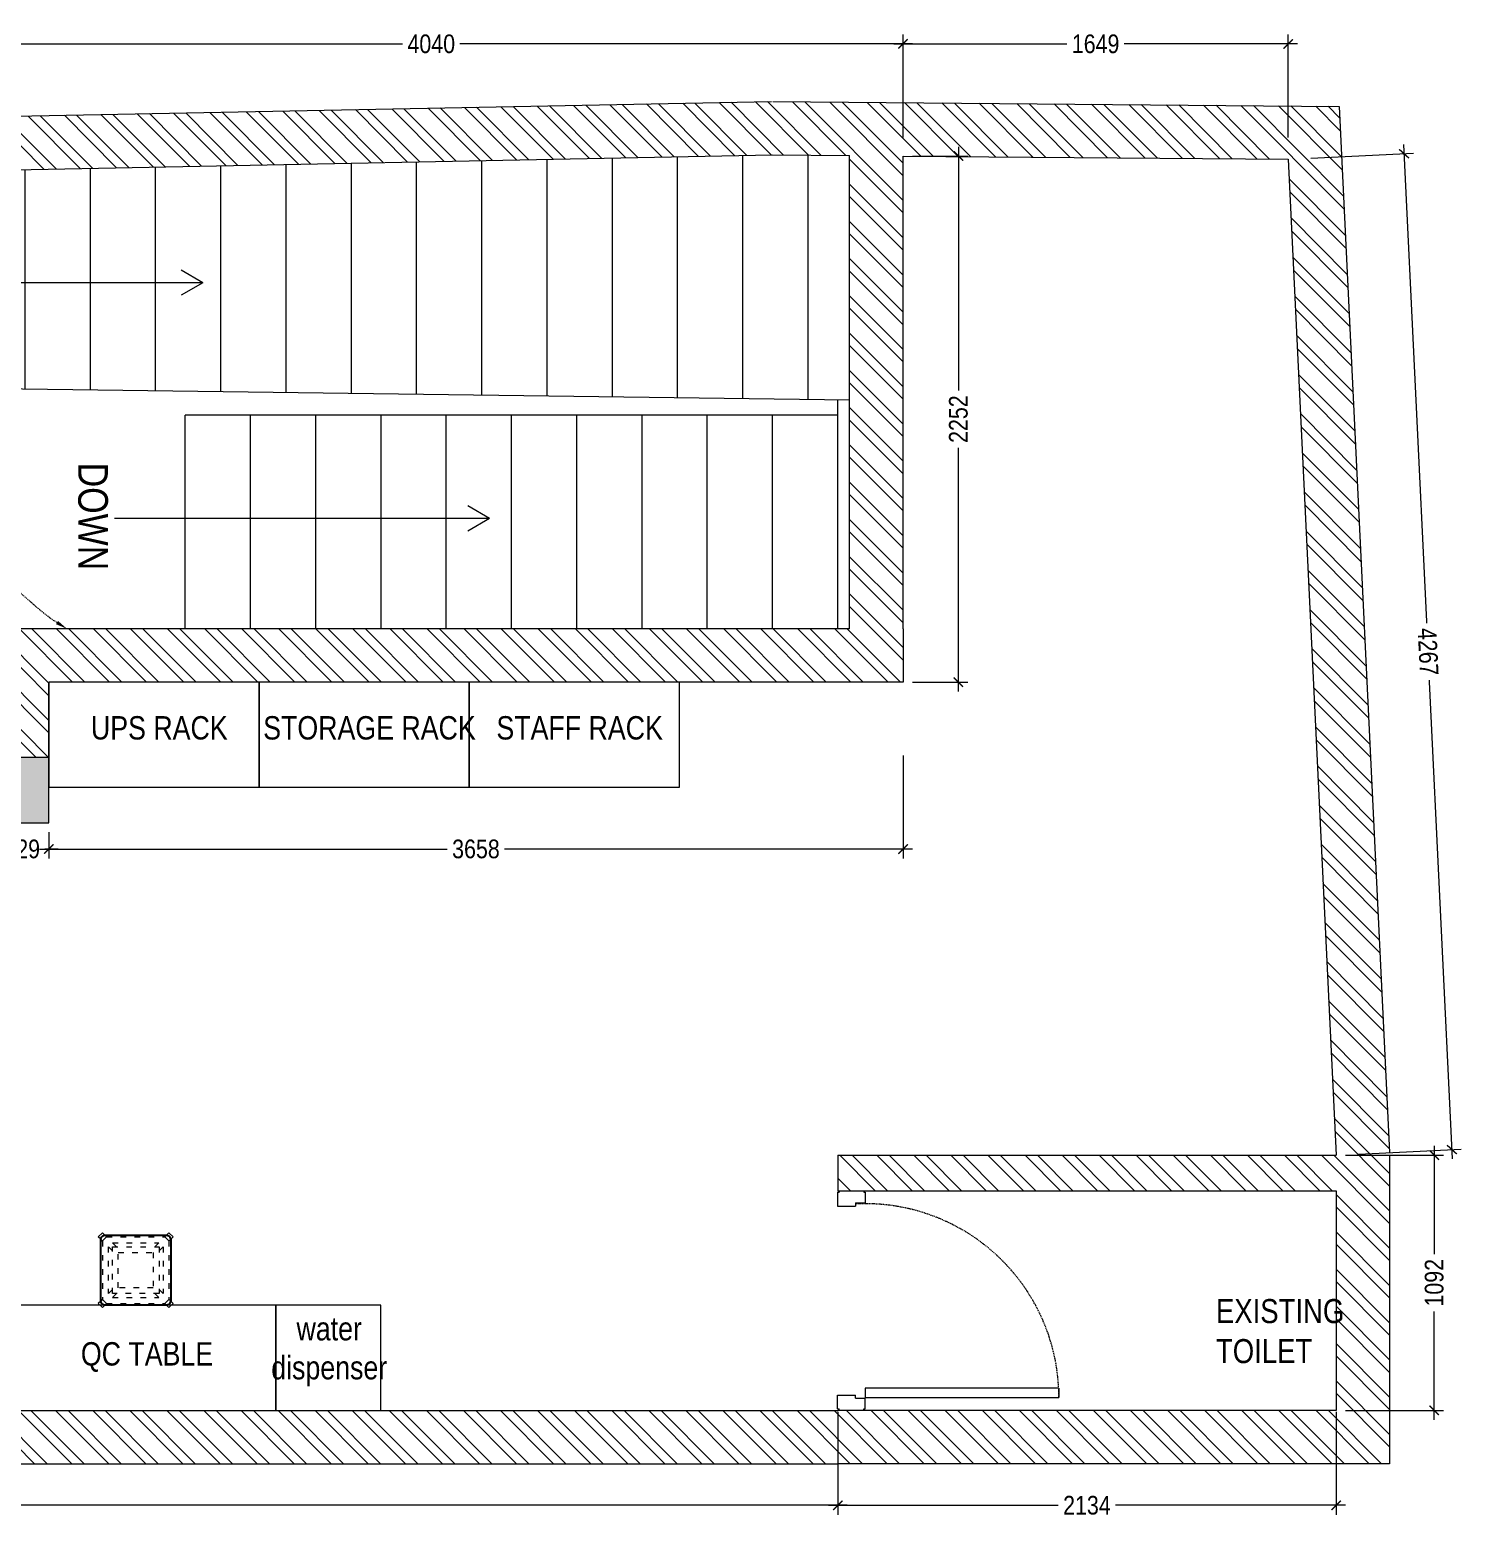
# Model space of a CAD drawing. Extents: x 8885 to 22004, y -1013833 to -999816.
# Drawn here: x 15700 to 21830, y -1006378 to -1000003 of the extents above; entities that cross this region are included whole.
import ezdxf
from ezdxf import colors
from ezdxf.entities.mleader import LeaderData, LeaderLine
from ezdxf.lldxf.tags import DXFTag
from ezdxf.math import Vec2, Vec3

# ---------------------------------------------------------------- set-up
doc = ezdxf.new("R2010")
doc.units = 0
doc.header["$LTSCALE"] = 40
doc.header["$MEASUREMENT"] = 0
doc.header["$PDMODE"] = 3
for name, pattern in [('a_p6_plan_L18$0$HIDDEN', [0.375, 0.25, -0.125]), ('ACAD_ISO03W100', [30, 12, -18]), ('HIDDEN2', [0.1875, 0.125, -0.0625])]:
    doc.linetypes.add(name, pattern=pattern)
for name, color, linetype, lineweight in [('A-WALL-MASY', 1, 'Continuous', 9), ('Column', 243, 'Continuous', 9), ('Column hatch', 8, 'Continuous', 9), ('dimensions', 149, 'Continuous', 5), ('door', 36, 'Continuous', 15), ('Floor-Unit', 1, 'Continuous', 13), ('Glass-FrontGlazing', 150, 'Continuous', 20), ('LENS_TEXT', 31, 'HIDDEN2', 5), ('LN-ELEVATION-1', 81, 'Continuous', 25), ('LN-ELEVATION-3', 125, 'a_p6_plan_L18$0$HIDDEN', 18), ('LN-ELEVATION-5', 167, 'Continuous', 5), ('Steps', 4, 'Continuous', 9), ('wall hatch', 22, 'Continuous', 9)]:
    doc.layers.add(name, color=color, linetype=linetype, lineweight=lineweight)
doc.styles.get("Standard").update_dxf_attribs({"font": 'ARIALN.TTF'})
tags = doc.linetypes.add('DASHED2', pattern=[0.375, 0.25, -0.125]).pattern_tags.tags
tags[6:7] = [DXFTag(74, 4), DXFTag(75, 0), DXFTag(340, '0'), DXFTag(46, 1.0), DXFTag(50, 0.0), DXFTag(44, 0.0), DXFTag(45, 0.0)]
tags[4:5] = [DXFTag(74, 4), DXFTag(75, 0), DXFTag(340, '0'), DXFTag(46, 1.0), DXFTag(50, 0.0), DXFTag(44, 0.0), DXFTag(45, 0.0)]
doc.dimstyles.new('Working', dxfattribs={"dimscale": 0.8, "dimtxt": 100, "dimasz": 50, "dimexe": 50, "dimexo": 50, "dimgap": 0, "dimtad": 0, "dimdec": 0, "dimzin": 0, "dimdsep": 46, "dimtxsty": 'Standard', "dimblk": 'ARCHTICK', "dimcen": 0, "dimdle": 50, "dimclrd": 250, "dimclre": 8, "dimclrt": 7, "dimadec": 0, "dimazin": 0, "dimtfac": 1, "dimtdec": 0, "dimtofl": 0, "dimtmove": 1, "dimatfit": 3, "dimfxl": 3, "dimtolj": 1, "dimlwd": 5, "dimlwe": 0, "dimarcsym": 0})

# ---------------------------------------------------------------- blocks, each defined once
blk = doc.blocks.new('*U32')
at = {"layer": 'door'}
for p, q in [((547502.7, 1778585.8), (547502.7, 1779414.7)), ((547541.9, 1779414.7), (547502.7, 1779414.7)), ((547541.9, 1779414.7), (547541.9, 1778585.8)), ((547447.3, 1778579.3), (547453.8, 1778579.3)), ((547447.3, 1778473.4), (547447.3, 1778579.3)), ((547453.8, 1778585.8), (547499.5, 1778585.8)), ((547453.8, 1778579.3), (547453.8, 1778585.8)), ((547499.5, 1778543.4), (547499.5, 1778585.8)), ((547541.9, 1778585.8), (547502.7, 1778585.8)), ((548380.6, 1778585.8), (548334.9, 1778585.8)), ((548334.9, 1778543.4), (548334.9, 1778585.8)), ((548380.6, 1778579.3), (548380.6, 1778585.8)), ((548387.1, 1778579.3), (548380.6, 1778579.3)), ((548387.1, 1778473.4), (548387.1, 1778579.3)), ((547499.5, 1778543.4), (547512.5, 1778543.4)), ((547512.5, 1778466.9), (547512.5, 1778543.4)), ((548321.8, 1778466.9), (548321.8, 1778543.4)), ((548334.9, 1778543.4), (548321.8, 1778543.4)), ((547447.3, 1778473.4), (547453.8, 1778473.4)), ((547453.8, 1778466.9), (547453.8, 1778473.4)), ((547453.8, 1778466.9), (547512.5, 1778466.9)), ((548380.6, 1778466.9), (548321.8, 1778466.9)), ((548380.6, 1778466.9), (548380.6, 1778473.4)), ((548387.1, 1778473.4), (548380.6, 1778473.4))]:
    blk.add_line(p, q, dxfattribs=at)
at = {"layer": 'door', "color": 7, "linetype": 'HIDDEN2', "extrusion": (0, 0, -1)}
blk.add_ellipse((547502.7, 1778585.8), major_axis=(828.9, 0), ratio=1, start_param=-1.570791, end_param=0.051209, dxfattribs=at)
blk = doc.blocks.new('serzfqe')
at = {"layer": 'Column hatch'}
h = blk.add_hatch(color=256, dxfattribs=at)
h.dxf.hatch_style = 1
h.paths.add_polyline_path([(-11722.8, -3066.7), (-11443.4, -3066.7), (-11443.4, -2787.3), (-11722.8, -2787.3)])
h = blk.add_hatch(color=256, dxfattribs=at)
h.dxf.hatch_style = 1
h.paths.add_polyline_path([(-8446.2, -3066.7), (-8446.2, -2787.3), (-8725.6, -2787.3), (-8725.6, -3066.7)])
h = blk.add_hatch(color=256, dxfattribs=at)
h.dxf.hatch_style = 1
h.paths.add_polyline_path([(-5753.7, -3066.7), (-5525.1, -3066.7), (-5525.1, -2787.3), (-5753.7, -2787.3)])
at = {"layer": 'wall hatch'}
h = blk.add_hatch(dxfattribs=at)
h.set_pattern_fill('ANSI32', color=256, scale=300, angle=269.87)
h.set_pattern_definition([(314.87, (-22696854.11, 1634113.5), (79.7298001, 79.36881616), []), (314.87, (-22696854.24, 1634060.46), (79.7298001, 79.36881616), [])])
h.paths.add_polyline_path([(215.4, -5810), (215.4, -4483.7), (0, 0), (-2427.5, 20.6), (-5776.3, -44.5), (-11713, 209.8), (-11722.8, -18.6), (-5778.9, -273.2), (-2426.3, -208), (-2096, -210.8), (-2096, -2236), (-5753.7, -2236), (-5753.7, -2787.3), (-5525.1, -2787.3), (-5525.1, -2464.6), (-1867.4, -2464.6), (-1867.4, -2236), (-1867.4, -212.8), (-218, -226.8), (-13.2, -4489.1), (-2146.8, -4489.1), (-2146.8, -4641.5), (-13.2, -4641.5), (-13.2, -5581.4), (-2146.8, -5581.4), (-11494.2, -5581.4), (-11722.8, -5581.4), (-11722.8, -5810), (-11494.2, -5810), (-2146.8, -5810)])
at = {"layer": 'A-WALL-MASY'}
for p, q in [((-11713, 209.8), (-11722.8, -18.6)), ((-11713, 209.8), (-5769.2, -44.8)), ((-5783.4, -44.6), (-2430.7, 20.5)), ((-2424.3, 20.6), (0, 0)), ((0, 0), (215.2, -4478.2)), ((-11722.8, -18.6), (-11722.8, -5581.4)), ((-11722.8, -18.6), (-5778.9, -273.2)), ((-5778.9, -273.2), (-2426.3, -208)), ((-2426.3, -208), (-2096, -210.8)), ((-2096, -2236), (-2096, -210.8)), ((-1867.4, -212.8), (-218, -226.8)), ((-1867.4, -2236), (-1867.4, -212.8)), ((-218, -226.8), (-13.2, -4489.1)), ((-1867.4, -2236), (-1867.4, -1321.6)), ((-2096, -2236), (-5753.7, -2236)), ((-5753.7, -3066.7), (-5753.7, -2236)), ((-1867.4, -2236), (-1867.4, -2464.6)), ((-1867.4, -2464.6), (-5525.1, -2464.6)), ((-5525.1, -2787.3), (-5525.1, -2464.6)), ((-2146.8, -4489.1), (-13.2, -4489.1)), ((-2146.8, -4489.1), (-2146.8, -4641.5)), ((215.4, -4489.1), (215.4, -5810)), ((-2146.8, -4641.5), (-13.2, -4641.5)), ((-13.2, -4641.5), (-13.2, -5581.4)), ((-11722.8, -5581.4), (-11494.2, -5581.4)), ((-11722.8, -5581.4), (-11722.8, -5810)), ((-11494.2, -5581.4), (-2146.8, -5581.4)), ((-13.2, -5581.4), (-2146.8, -5581.4)), ((-11722.8, -5810), (-11494.2, -5810)), ((-11494.2, -5810), (-2146.8, -5810)), ((215.4, -5810), (-2146.8, -5810))]:
    blk.add_line(p, q, dxfattribs=at)
at = {"layer": 'Column'}
for p, q in [((-11443.4, -2787.3), (-11722.8, -2787.3)), ((-11443.4, -3066.7), (-11443.4, -2787.3)), ((-8446.2, -2787.3), (-8725.6, -2787.3)), ((-8725.6, -2787.3), (-8725.6, -3066.7)), ((-8446.2, -3066.7), (-8446.2, -2787.3)), ((-5525.1, -2787.3), (-5753.7, -2787.3)), ((-5525.1, -3066.7), (-5525.1, -2787.3)), ((-11722.8, -3066.7), (-11443.4, -3066.7)), ((-8725.6, -3066.7), (-8446.2, -3066.7)), ((-5753.7, -3066.7), (-5525.1, -3066.7))]:
    blk.add_line(p, q, dxfattribs=at)
at = {"layer": 'Glass-FrontGlazing'}
for p, q in [((-11694.7, -19.8), (-11694.7, -2787.3)), ((-11684.7, -20.3), (-11684.7, -2787.3)), ((-11529.6, -3066.7), (-11529.6, -5581.4)), ((-11519.6, -3066.7), (-11519.6, -5581.4))]:
    blk.add_line(p, q, dxfattribs=at)
at = {"layer": 'Steps', "ltscale": 500}
for p, q in [((-4790, -254), (-4790, -1221.5)), ((-4510.6, -248.5), (-4510.6, -1225.3)), ((-4231.2, -243.1), (-4231.2, -1229.1)), ((-3951.8, -237.7), (-3951.8, -1232.9)), ((-3672.4, -232.3), (-3672.4, -1236.7)), ((-3393, -226.8), (-3393, -1240.5)), ((-3113.6, -221.4), (-3113.6, -1244.3)), ((-2834.2, -216), (-2834.2, -1248.1)), ((-2554.8, -210.5), (-2554.8, -1252)), ((-2275.4, -210.5), (-2275.4, -1252)), ((-5907.6, -270.3), (-5907.6, -1210.1)), ((-5628.2, -270.3), (-5628.2, -1210.1)), ((-5348.8, -264.8), (-5348.8, -1213.9)), ((-5069.4, -259.4), (-5069.4, -1217.7)), ((-4865.9, -755.1), (-6182.1, -755.1)), ((-4865.9, -755.1), (-4958.8, -701.5)), ((-4865.9, -755.1), (-4958.8, -808.7)), ((-2096, -1258.2), (-5907.6, -1206.3)), ((-2146.8, -2236), (-2146.8, -1257.5)), ((-2146.8, -1321.6), (-4940.9, -1321.6)), ((-4940.9, -2236), (-4940.9, -1321.6)), ((-4661.5, -2236), (-4661.5, -1321.6)), ((-4382.1, -2236), (-4382.1, -1321.6)), ((-4102.7, -2236), (-4102.7, -1321.6)), ((-3823.3, -2236), (-3823.3, -1321.6)), ((-3543.8, -2236), (-3543.8, -1321.6)), ((-3264.4, -2236), (-3264.4, -1321.6)), ((-2985, -2236), (-2985, -1321.6)), ((-2705.6, -2236), (-2705.6, -1321.6)), ((-2426.2, -2236), (-2426.2, -1321.6)), ((-3637.6, -1764.3), (-3730.5, -1710.6)), ((-3637.6, -1764.3), (-5244.3, -1764.3)), ((-3637.6, -1764.3), (-3730.5, -1817.9))]:
    blk.add_line(p, q, dxfattribs=at)
at = {"layer": 'door', "xscale": -1, "rotation": 270.0000000071719}
blk.add_blockref('*U32', (-1780614.8, -553028.6), dxfattribs=at)
at = {"insert": (-527.3, -5105.1), "char_height": 102.766, "width": 458.696, "attachment_point": 1}
blk.add_mtext('EXISTING TOILET', dxfattribs=at)
at = {"layer": 'Steps', "ltscale": 500, "char_height": 127, "attachment_point": 1, "rotation": 270}
for s, insert in [('UP', (-6210, -654.5)), ('DOWN', (-5272.3, -1525.1))]:
    blk.add_mtext_dynamic_manual_height_columns(s, width=842.174, gutter_width=25.4, heights=[0], dxfattribs=dict(at, insert=insert))
blk = doc.blocks.new('DFGHTHRTWE')
at = {"layer": 'LN-ELEVATION-1', "ltscale": 0.5}
blk.add_lwpolyline([(130, -225), (-130, -225, -0.414214), (-150, -205), (-150, 55, -0.414214), (-130, 75), (130, 75, -0.414214), (150, 55), (150, -205, -0.414214)], format="xyb", close=True, dxfattribs=at)
at = {"layer": 'LN-ELEVATION-3', "linetype": 'ACAD_ISO03W100', "ltscale": 0.05}
for p, q in [((-82.3, 25), (-124.7, 67.4)), ((124.7, 67.4), (-124.7, 67.4)), ((82.3, 25), (124.7, 67.4)), ((-100, 7.3), (-142.4, 49.7)), ((-142.4, -199.7), (-142.4, 49.7)), ((-117.4, -174.7), (-117.4, 24.7)), ((99.7, 42.4), (-99.7, 42.4)), ((100, 7.3), (142.4, 49.7)), ((117.4, -174.7), (117.4, 24.7)), ((142.4, -199.7), (142.4, 49.7)), ((-100, -157.3), (-142.4, -199.7)), ((-82.3, -175), (-124.7, -217.4)), ((82.3, -175), (124.7, -217.4)), ((100, -157.3), (142.4, -199.7)), ((124.7, -217.4), (-124.7, -217.4)), ((99.7, -192.4), (-99.7, -192.4))]:
    blk.add_line(p, q, dxfattribs=at)
for points in [[(-132.2, 74.9), (-124.7, 67.4), (-142.4, 49.7), (-149.9, 57.2)], [(132.2, 74.9), (124.7, 67.4), (142.4, 49.7), (149.9, 57.2)], [(-132.2, -224.9), (-124.7, -217.4), (-142.4, -199.7), (-149.9, -207.2)], [(132.2, -224.9), (124.7, -217.4), (142.4, -199.7), (149.9, -207.2)]]:
    blk.add_lwpolyline(points, dxfattribs=at)
for points in [[(100, -175), (-100, -175), (-100, 25), (100, 25)], [(75, -150), (-75, -150), (-75, 0), (75, 0)]]:
    blk.add_lwpolyline(points, close=True, dxfattribs=at)
at = {"layer": 'LN-ELEVATION-5', "ltscale": 0.5}
for points in [[(-149.9, 57.2), (-160.1, 67.4), (-142.4, 85.1), (-132.2, 74.9)], [(149.9, 57.2), (160.1, 67.4), (142.4, 85.1), (132.2, 74.9)], [(-149.9, -207.2), (-160.1, -217.4), (-142.4, -235.1), (-132.2, -224.9)], [(149.9, -207.2), (160.1, -217.4), (142.4, -235.1), (132.2, -224.9)]]:
    blk.add_lwpolyline(points, dxfattribs=at)
blk = doc.blocks.new('_ArchTick')
at = {"const_width": 0.15}
blk.add_lwpolyline([(-0.5, -0.5), (0.5, 0.5)], dxfattribs=at)
blk = doc.blocks.new('*D111')
at = {"layer": 'Defpoints', "color": 0, "ltscale": 50, "transparency": 16777216}
for p in [(15553, -1003347.8), (15781.6, -1003397.8)]:
    blk.add_point(p, dxfattribs=at)
at = {"layer": 'dimensions', "color": 8, "linetype": 'DASHED2', "lineweight": 0, "ltscale": 50, "transparency": 16777216}
for p, q in [((15553, -1003387.8), (15553, -1003550)), ((15781.6, -1003437.8), (15781.6, -1003550))]:
    blk.add_line(p, q, dxfattribs=at)
at = {"layer": 'dimensions', "color": 250, "linetype": 'DASHED2', "lineweight": 5, "ltscale": 50, "transparency": 16777216}
for p, q in [((15513, -1003510), (15594.2, -1003510)), ((15821.6, -1003510), (15740.4, -1003510))]:
    blk.add_line(p, q, dxfattribs=at)
at = {"layer": 'dimensions', "color": 250, "lineweight": 5, "ltscale": 50, "transparency": 16777216, "xscale": 40, "yscale": 40, "zscale": 40, "rotation": 180}
blk.add_blockref('_ArchTick', (15553, -1003510), dxfattribs=at)
at = {"layer": 'dimensions', "color": 250, "lineweight": 5, "ltscale": 50, "transparency": 16777216, "xscale": 40, "yscale": 40, "zscale": 40}
blk.add_blockref('_ArchTick', (15781.6, -1003510), dxfattribs=at)
at = {"layer": 'dimensions', "color": 7, "ltscale": 50, "transparency": 16777216, "insert": (15667.3, -1003510), "char_height": 80, "attachment_point": 5, "bg_fill": 3, "box_fill_scale": 1.25, "bg_fill_color": 9, "bg_fill_true_color": 13158600, "bg_fill_transparency": 0}
blk.add_mtext('\\A1;229', dxfattribs=at)
at = {"layer": 'Defpoints', "color": 0, "ltscale": 50, "transparency": 16777216}
blk.add_point((15781.6, -1003510), dxfattribs=at)
blk = doc.blocks.new('*D112')
at = {"layer": 'Defpoints', "color": 0, "ltscale": 50, "transparency": 16777216}
for p in [(19439.3, -1002795.7), (15781.6, -1003397.8), (19439.3, -1003510)]:
    blk.add_point(p, dxfattribs=at)
at = {"layer": 'dimensions', "color": 8, "linetype": 'DASHED2', "lineweight": 0, "ltscale": 50, "transparency": 16777216}
for p, q in [((19439.3, -1003110), (19439.3, -1003550)), ((15781.6, -1003437.8), (15781.6, -1003550))]:
    blk.add_line(p, q, dxfattribs=at)
at = {"layer": 'dimensions', "color": 250, "linetype": 'DASHED2', "lineweight": 5, "ltscale": 50, "transparency": 16777216}
for p, q in [((15741.6, -1003510), (17512.4, -1003510)), ((19479.3, -1003510), (17708.5, -1003510))]:
    blk.add_line(p, q, dxfattribs=at)
at = {"layer": 'dimensions', "color": 250, "lineweight": 5, "ltscale": 50, "transparency": 16777216, "xscale": 40, "yscale": 40, "zscale": 40, "rotation": 180}
blk.add_blockref('_ArchTick', (15781.6, -1003510), dxfattribs=at)
at = {"layer": 'dimensions', "color": 250, "lineweight": 5, "ltscale": 50, "transparency": 16777216, "xscale": 40, "yscale": 40, "zscale": 40}
blk.add_blockref('_ArchTick', (19439.3, -1003510), dxfattribs=at)
at = {"layer": 'dimensions', "color": 7, "ltscale": 50, "transparency": 16777216, "insert": (17610.4, -1003510), "char_height": 80, "attachment_point": 5, "bg_fill": 3, "box_fill_scale": 1.25, "bg_fill_color": 9, "bg_fill_true_color": 13158600, "bg_fill_transparency": 0}
blk.add_mtext('\\A1;3658', dxfattribs=at)
blk = doc.blocks.new('*D113')
at = {"layer": 'Defpoints', "color": 0, "ltscale": 50, "transparency": 16777216}
for p in [(19439.3, -1000543.9), (19676.5, -1000543.9), (19439.3, -1002795.7)]:
    blk.add_point(p, dxfattribs=at)
at = {"layer": 'dimensions', "color": 8, "linetype": 'DASHED2', "lineweight": 0, "ltscale": 50, "transparency": 16777216}
for p, q in [((19479.3, -1000543.9), (19716.5, -1000543.9)), ((19479.3, -1002795.7), (19716.5, -1002795.7))]:
    blk.add_line(p, q, dxfattribs=at)
at = {"layer": 'dimensions', "color": 250, "linetype": 'DASHED2', "lineweight": 5, "ltscale": 50, "transparency": 16777216}
for p, q in [((19676.5, -1000503.9), (19676.5, -1001571.6)), ((19676.5, -1002835.7), (19676.5, -1001768))]:
    blk.add_line(p, q, dxfattribs=at)
at = {"layer": 'dimensions', "color": 250, "lineweight": 5, "ltscale": 50, "transparency": 16777216, "xscale": 40, "yscale": 40, "zscale": 40}
for p, rotation in [((19676.5, -1000543.9), 90), ((19676.5, -1002795.7), 270)]:
    blk.add_blockref('_ArchTick', p, dxfattribs=dict(at, rotation=rotation))
at = {"layer": 'dimensions', "color": 7, "ltscale": 50, "transparency": 16777216, "insert": (19676.5, -1001669.8), "char_height": 80, "attachment_point": 5, "rotation": 90, "bg_fill": 3, "box_fill_scale": 1.25, "bg_fill_color": 9, "bg_fill_true_color": 13158600, "bg_fill_transparency": 0}
blk.add_mtext('\\A1;2252', dxfattribs=at)
blk = doc.blocks.new('*D114')
at = {"layer": 'Defpoints', "color": 0, "ltscale": 50, "transparency": 16777216}
for p in [(19159.9, -1004896.4), (9583.9, -1005912.5), (19159.9, -1006319)]:
    blk.add_point(p, dxfattribs=at)
at = {"layer": 'dimensions', "color": 8, "linetype": 'DASHED2', "lineweight": 0, "ltscale": 50, "transparency": 16777216}
for p, q in [((9583.9, -1005952.5), (9583.9, -1006359)), ((19159.9, -1005919), (19159.9, -1006359))]:
    blk.add_line(p, q, dxfattribs=at)
at = {"layer": 'dimensions', "color": 250, "linetype": 'DASHED2', "lineweight": 5, "ltscale": 50, "transparency": 16777216}
for p, q in [((9543.9, -1006319), (14273.9, -1006319)), ((19199.9, -1006319), (14469.8, -1006319))]:
    blk.add_line(p, q, dxfattribs=at)
at = {"layer": 'dimensions', "color": 250, "lineweight": 5, "ltscale": 50, "transparency": 16777216, "xscale": 40, "yscale": 40, "zscale": 40, "rotation": 180}
blk.add_blockref('_ArchTick', (9583.9, -1006319), dxfattribs=at)
at = {"layer": 'dimensions', "color": 250, "lineweight": 5, "ltscale": 50, "transparency": 16777216, "xscale": 40, "yscale": 40, "zscale": 40}
blk.add_blockref('_ArchTick', (19159.9, -1006319), dxfattribs=at)
at = {"layer": 'dimensions', "color": 7, "ltscale": 50, "transparency": 16777216, "insert": (14371.9, -1006319), "char_height": 80, "attachment_point": 5, "bg_fill": 3, "box_fill_scale": 1.25, "bg_fill_color": 9, "bg_fill_true_color": 13158600, "bg_fill_transparency": 0}
blk.add_mtext('\\A1;9576', dxfattribs=at)
blk = doc.blocks.new('*D115')
at = {"layer": 'Defpoints', "color": 0, "ltscale": 50, "transparency": 16777216}
for p in [(19159.9, -1004896.4), (21293.5, -1004972.6), (21293.5, -1006319)]:
    blk.add_point(p, dxfattribs=at)
at = {"layer": 'dimensions', "color": 8, "linetype": 'DASHED2', "lineweight": 0, "ltscale": 50, "transparency": 16777216}
for p, q in [((19159.9, -1005919), (19159.9, -1006359)), ((21293.5, -1005919), (21293.5, -1006359))]:
    blk.add_line(p, q, dxfattribs=at)
at = {"layer": 'dimensions', "color": 250, "linetype": 'DASHED2', "lineweight": 5, "ltscale": 50, "transparency": 16777216}
for p, q in [((19119.9, -1006319), (20128.3, -1006319)), ((21333.5, -1006319), (20325.1, -1006319))]:
    blk.add_line(p, q, dxfattribs=at)
at = {"layer": 'dimensions', "color": 250, "lineweight": 5, "ltscale": 50, "transparency": 16777216, "xscale": 40, "yscale": 40, "zscale": 40, "rotation": 180}
blk.add_blockref('_ArchTick', (19159.9, -1006319), dxfattribs=at)
at = {"layer": 'dimensions', "color": 250, "lineweight": 5, "ltscale": 50, "transparency": 16777216, "xscale": 40, "yscale": 40, "zscale": 40}
blk.add_blockref('_ArchTick', (21293.5, -1006319), dxfattribs=at)
at = {"layer": 'dimensions', "color": 7, "ltscale": 50, "transparency": 16777216, "insert": (20226.7, -1006319), "char_height": 80, "attachment_point": 5, "bg_fill": 3, "box_fill_scale": 1.25, "bg_fill_color": 9, "bg_fill_true_color": 13158600, "bg_fill_transparency": 0}
blk.add_mtext('\\A1;2134', dxfattribs=at)
blk = doc.blocks.new('*D116')
at = {"layer": 'Defpoints', "color": 0, "ltscale": 50, "transparency": 16777216}
for p in [(21293.5, -1004820.2), (21714, -1004820.2), (21293.5, -1005912.5)]:
    blk.add_point(p, dxfattribs=at)
at = {"layer": 'dimensions', "color": 8, "linetype": 'DASHED2', "lineweight": 0, "ltscale": 50, "transparency": 16777216}
for p, q in [((21333.5, -1004820.2), (21754, -1004820.2)), ((21333.5, -1005912.5), (21754, -1005912.5))]:
    blk.add_line(p, q, dxfattribs=at)
at = {"layer": 'dimensions', "color": 250, "linetype": 'DASHED2', "lineweight": 5, "ltscale": 50, "transparency": 16777216}
for p, q in [((21714, -1004780.2), (21714, -1005271.7)), ((21714, -1005952.5), (21714, -1005460.9))]:
    blk.add_line(p, q, dxfattribs=at)
at = {"layer": 'dimensions', "color": 250, "lineweight": 5, "ltscale": 50, "transparency": 16777216, "xscale": 40, "yscale": 40, "zscale": 40}
for p, rotation in [((21714, -1004820.2), 90), ((21714, -1005912.5), 270)]:
    blk.add_blockref('_ArchTick', p, dxfattribs=dict(at, rotation=rotation))
at = {"layer": 'dimensions', "color": 7, "ltscale": 50, "transparency": 16777216, "insert": (21714, -1005366.3), "char_height": 80, "attachment_point": 5, "rotation": 90, "bg_fill": 3, "box_fill_scale": 1.25, "bg_fill_color": 9, "bg_fill_true_color": 13158600, "bg_fill_transparency": 0}
blk.add_mtext('\\A1;1092', dxfattribs=at)
blk = doc.blocks.new('*D117')
at = {"layer": 'Defpoints', "color": 0, "ltscale": 50, "transparency": 16777216}
for p in [(21584.9, -1000534), (21088.7, -1000557.9), (21293.5, -1004820.2)]:
    blk.add_point(p, dxfattribs=at)
at = {"layer": 'dimensions', "color": 8, "linetype": 'DASHED2', "lineweight": 0, "ltscale": 50, "transparency": 16777216}
for p, q in [((21185.3, -1000553.2), (21624.8, -1000532.1)), ((21390.1, -1004815.6), (21829.6, -1004794.5))]:
    blk.add_line(p, q, dxfattribs=at)
at = {"layer": 'dimensions', "color": 250, "linetype": 'DASHED2', "lineweight": 5, "ltscale": 50, "transparency": 16777216}
for p, q in [((21582.9, -1000494.1), (21682.5, -1002566.1)), ((21791.6, -1004836.3), (21692, -1002764.3))]:
    blk.add_line(p, q, dxfattribs=at)
at = {"layer": 'dimensions', "color": 250, "lineweight": 5, "ltscale": 50, "transparency": 16777216, "xscale": 40, "yscale": 40, "zscale": 40}
for p, rotation in [((21584.9, -1000534), 92.75090163386562), ((21789.7, -1004796.4), 272.7509016338656)]:
    blk.add_blockref('_ArchTick', p, dxfattribs=dict(at, rotation=rotation))
at = {"layer": 'dimensions', "color": 7, "ltscale": 50, "transparency": 16777216, "insert": (21687.3, -1002665.2), "char_height": 80, "attachment_point": 5, "rotation": 272.7509, "bg_fill": 3, "box_fill_scale": 1.25, "bg_fill_color": 9, "bg_fill_true_color": 13158600, "bg_fill_transparency": 0}
blk.add_mtext('\\A1;4267', dxfattribs=at)
blk = doc.blocks.new('*D118')
at = {"layer": 'Defpoints', "color": 0, "ltscale": 50, "transparency": 16777216}
for p in [(19439.3, -1000064), (19439.3, -1000543.9), (21088.7, -1000557.9)]:
    blk.add_point(p, dxfattribs=at)
at = {"layer": 'dimensions', "color": 8, "linetype": 'DASHED2', "lineweight": 0, "ltscale": 50, "transparency": 16777216}
for p, q in [((19439.3, -1000464), (19439.3, -1000024)), ((21088.7, -1000464), (21088.7, -1000024))]:
    blk.add_line(p, q, dxfattribs=at)
at = {"layer": 'dimensions', "color": 250, "linetype": 'DASHED2', "lineweight": 5, "ltscale": 50, "transparency": 16777216}
for p, q in [((19399.3, -1000064), (20169, -1000064)), ((21128.7, -1000064), (20358.9, -1000064))]:
    blk.add_line(p, q, dxfattribs=at)
at = {"layer": 'dimensions', "color": 250, "lineweight": 5, "ltscale": 50, "transparency": 16777216, "xscale": 40, "yscale": 40, "zscale": 40, "rotation": 180}
blk.add_blockref('_ArchTick', (19439.3, -1000064), dxfattribs=at)
at = {"layer": 'dimensions', "color": 250, "lineweight": 5, "ltscale": 50, "transparency": 16777216, "xscale": 40, "yscale": 40, "zscale": 40}
blk.add_blockref('_ArchTick', (21088.7, -1000064), dxfattribs=at)
at = {"layer": 'dimensions', "color": 7, "ltscale": 50, "transparency": 16777216, "insert": (20264, -1000064), "char_height": 80, "attachment_point": 5, "bg_fill": 3, "box_fill_scale": 1.25, "bg_fill_color": 9, "bg_fill_true_color": 13158600, "bg_fill_transparency": 0}
blk.add_mtext('\\A1;1649', dxfattribs=at)
blk = doc.blocks.new('*D119')
at = {"layer": 'Defpoints', "color": 0, "ltscale": 50, "transparency": 16777216}
for p in [(15399, -1000064), (19439.3, -1000543.9), (15399, -1000601.4)]:
    blk.add_point(p, dxfattribs=at)
at = {"layer": 'dimensions', "color": 8, "linetype": 'DASHED2', "lineweight": 0, "ltscale": 50, "transparency": 16777216}
for p, q in [((15399, -1000464), (15399, -1000024)), ((19439.3, -1000464), (19439.3, -1000024))]:
    blk.add_line(p, q, dxfattribs=at)
at = {"layer": 'dimensions', "color": 250, "linetype": 'DASHED2', "lineweight": 5, "ltscale": 50, "transparency": 16777216}
for p, q in [((15359, -1000064), (17320, -1000064)), ((19479.3, -1000064), (17518.3, -1000064))]:
    blk.add_line(p, q, dxfattribs=at)
at = {"layer": 'dimensions', "color": 250, "lineweight": 5, "ltscale": 50, "transparency": 16777216, "xscale": 40, "yscale": 40, "zscale": 40, "rotation": 180}
blk.add_blockref('_ArchTick', (15399, -1000064), dxfattribs=at)
at = {"layer": 'dimensions', "color": 250, "lineweight": 5, "ltscale": 50, "transparency": 16777216, "xscale": 40, "yscale": 40, "zscale": 40}
blk.add_blockref('_ArchTick', (19439.3, -1000064), dxfattribs=at)
at = {"layer": 'dimensions', "color": 7, "ltscale": 50, "transparency": 16777216, "insert": (17419.2, -1000064), "char_height": 80, "attachment_point": 5, "bg_fill": 3, "box_fill_scale": 1.25, "bg_fill_color": 9, "bg_fill_true_color": 13158600, "bg_fill_transparency": 0}
blk.add_mtext('\\A1;4040', dxfattribs=at)

msp = doc.modelspace()

# ---------------------------------------------------------------- linework, layer by layer
at = {"layer": 'Floor-Unit'}
for points in [[(16681.6, -1002795.7), (15781.6, -1002795.7), (15781.6, -1003245.7), (16681.6, -1003245.7)], [(17581.6, -1002795.7), (16681.6, -1002795.7), (16681.6, -1003245.7), (17581.6, -1003245.7)], [(18481.6, -1002795.7), (17581.6, -1002795.7), (17581.6, -1003245.7), (18481.6, -1003245.7)], [(15553.4, -1005912.5), (16753.4, -1005912.5), (16753.4, -1005462.5), (15553.4, -1005462.5)], [(16753.4, -1005912.5), (17203.4, -1005912.5), (17203.4, -1005462.5), (16753.4, -1005462.5)]]:
    msp.add_lwpolyline(points, close=True, dxfattribs=at)

# ---------------------------------------------------------------- block references
msp.add_blockref('serzfqe', (21306.7, -1000331.1))
at = {"layer": 'Floor-Unit', "rotation": 180}
msp.add_blockref('DFGHTHRTWE', (16153.4, -1005387.5), dxfattribs=at)

# ---------------------------------------------------------------- texts
at = {"layer": 'LENS_TEXT', "linetype": 'Continuous', "ltscale": 3, "char_height": 100, "attachment_point": 5}
for s, width, insert in [('\\pxqc;UPS RACK', 1099.487, (16254.4, -1002991.9)), ('\\pxqc;STORAGE RACK', 1099.487, (17154.4, -1002991.9)), ('\\pxqc;STAFF RACK', 1099.487, (18054.4, -1002991.9)), ('\\pxqc;water dispenser ', 352.216, (16982.1, -1005661.5)), ('\\pxqc;QC TABLE', 783.964, (16201.9, -1005684.4))]:
    msp.add_mtext_dynamic_manual_height_columns(s, width=width, gutter_width=1, heights=[0], dxfattribs=dict(at, insert=insert))

# ---------------------------------------------------------------- leaders
at = {"layer": 'LENS_TEXT', "linetype": 'Continuous', "ltscale": 3}
ml = msp.add_multileader_mtext('Standard', dxfattribs=at)
ml.set_content('{\\C256;TILES }', color=1)
ml.set_leader_properties(color=256, linetype='ByLayer', lineweight=-1)
ml.build(insert=Vec2(0, 0))
ml.multileader.update_dxf_attribs({"leader_type": 2, "dogleg_length": 0.36, "arrow_head_size": 50})
ctx = ml.context
ctx.base_point, ctx.char_height, ctx.arrow_head_size, ctx.landing_gap_size, ctx.plane_origin = Vec3(15205.2, -1002305.5), 75, 50, 0.09, Vec3(16172.1, -1001577.6)
ctx.text_align_type = 2
notes = []
notes.append((ctx, [(0, (1, 1, 0), (15438, -1002305.5), (-1, 0), 0.36, [(1, [(15859, -1002567.1)], 0, [])])]))
ctx.mtext.insert, ctx.mtext.width, ctx.mtext.alignment, ctx.mtext.flow_direction = Vec3(15437.5, -1002267.4), 456.312, 3, 5
for ctx, leaders in notes:
    for number, flags, end, landing, length, lines in leaders:
        leader = LeaderData()
        leader.index, (leader.has_last_leader_line, leader.has_dogleg_vector, leader.attachment_direction) = number, flags
        leader.last_leader_point, leader.dogleg_vector, leader.dogleg_length = Vec3(end), Vec3(landing), length
        for number, points, colour, breaks in lines:
            line = LeaderLine()
            line.index, line.vertices, line.color, line.breaks = number, Vec3.list(points), colors.encode_raw_color(colour), breaks
            leader.lines.append(line)
        ctx.leaders.append(leader)

# ---------------------------------------------------------------- next in the draw order: dimensions: what is measured, and where the dimension line sits
at = {"layer": 'dimensions', "ltscale": 50}
for base, p1, p2, picture, middle in [((15781.6, -1003510), (15553, -1003347.8), (15781.6, -1003397.8), '*D111', (15667.3, -1003510)), ((19159.9, -1006319), (9583.9, -1005912.5), (19159.9, -1004896.4), '*D114', (14371.9, -1006319))]:
    dim = msp.add_linear_dim(base=base, p1=p1, p2=p2, dimstyle='Working', override={"dimfxl": 500, "dimfxlon": 1, "dimtfill": 1, "dimarcsym": 1}, dxfattribs=at)
    dim.commit()
    dim.dimension.update_dxf_attribs({"geometry": picture, "text_midpoint": middle})

# ---------------------------------------------------------------- next in the draw order: dimensions: what is measured, and where the dimension line sits
for base, p1, p2, picture, middle in [((19439.3, -1003510), (15781.6, -1003397.8), (19439.3, -1002795.7), '*D112', (17610.4, -1003510)), ((21293.5, -1006319), (19159.9, -1004896.4), (21293.5, -1004972.6), '*D115', (20226.7, -1006319))]:
    dim = msp.add_linear_dim(base=base, p1=p1, p2=p2, dimstyle='Working', override={"dimfxl": 500, "dimfxlon": 1, "dimtfill": 1, "dimarcsym": 1}, dxfattribs=at)
    dim.commit()
    dim.dimension.update_dxf_attribs({"geometry": picture, "text_midpoint": middle})

# ---------------------------------------------------------------- next in the draw order: dimensions: what is measured, and where the dimension line sits
for base, p1, p2, picture, middle in [((19676.5, -1000543.9), (19439.3, -1002795.7), (19439.3, -1000543.9), '*D113', (19676.5, -1001669.8)), ((21714, -1004820.2), (21293.5, -1005912.5), (21293.5, -1004820.2), '*D116', (21714, -1005366.3))]:
    dim = msp.add_linear_dim(base=base, p1=p1, p2=p2, angle=90, dimstyle='Working', override={"dimfxl": 500, "dimfxlon": 1, "dimtfill": 1, "dimarcsym": 1}, dxfattribs=at)
    dim.commit()
    dim.dimension.update_dxf_attribs({"geometry": picture, "text_midpoint": middle})

# ---------------------------------------------------------------- next in the draw order: dimensions: what is measured, and where the dimension line sits
dim = msp.add_aligned_dim(p1=(21293.5, -1004820.2), p2=(21088.7, -1000557.9), distance=-496.7, dimstyle='Working', override={"dimfxl": 500, "dimfxlon": 1, "dimtfill": 1, "dimarcsym": 1}, dxfattribs=at)
dim.commit()
dim.dimension.update_dxf_attribs({"geometry": '*D117', "text_midpoint": (21687.3, -1002665.2)})

# ---------------------------------------------------------------- next in the draw order: dimensions: what is measured, and where the dimension line sits
dim = msp.add_linear_dim(base=(19439.3, -1000064), p1=(21088.7, -1000557.9), p2=(19439.3, -1000543.9), dimstyle='Working', override={"dimfxl": 500, "dimfxlon": 1, "dimtfill": 1, "dimarcsym": 1}, dxfattribs=at)
dim.commit()
dim.dimension.update_dxf_attribs({"geometry": '*D118', "text_midpoint": (20264, -1000064)})

# ---------------------------------------------------------------- next in the draw order: dimensions: what is measured, and where the dimension line sits
dim = msp.add_linear_dim(base=(15399, -1000064), p1=(19439.3, -1000543.9), p2=(15399, -1000601.4), dimstyle='Working', override={"dimfxl": 500, "dimfxlon": 1, "dimtfill": 1, "dimarcsym": 1}, dxfattribs=at)
dim.commit()
dim.dimension.update_dxf_attribs({"geometry": '*D119', "text_midpoint": (17419.2, -1000064)})

doc.saveas('drawing.dxf')
